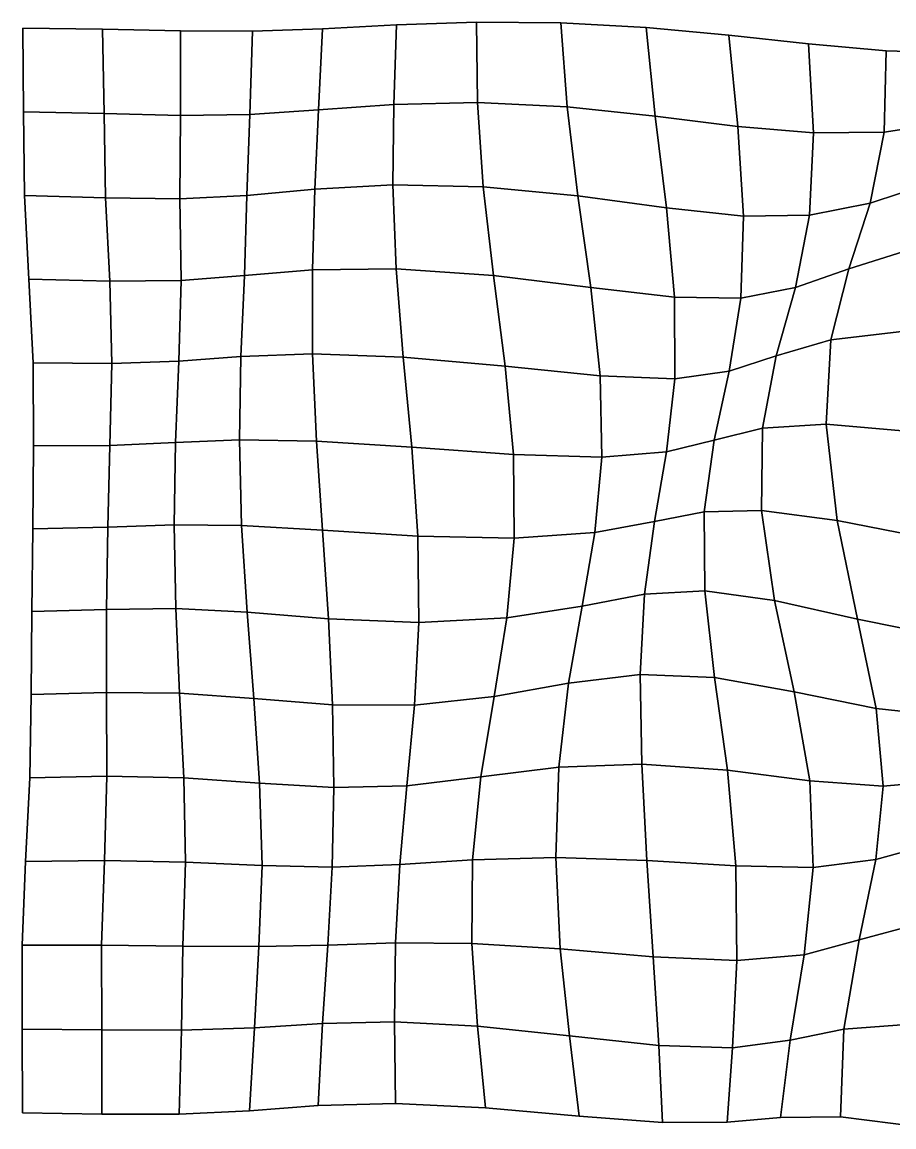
# Model space of a CAD drawing. Extents: x -160 to 224, y -141 to 127.
# Drawn here: x -160.2 to 36.8, y -129.3 to 120.3 of the extents above; entities that cross this region are included whole.
import ezdxf

# ---------------------------------------------------------------- set-up
doc = ezdxf.new("R2010")
doc.units = 0

msp = doc.modelspace()

# ---------------------------------------------------------------- linework, layer by layer
for points in [[(-76.253815, 101.673416, -1.123796), (-57.282852, 102.070381, -0.922886), (-57.544945, 120.259651, -0.833173), (-75.617668, 119.638214, -1.147763)], [(-76.253815, 101.673416, -1.123796), (-75.617668, 119.638214, -1.147763), (-57.544945, 120.259651, -0.833173), (-57.282852, 102.070381, -0.922886)], [(-57.282852, 102.070381, -0.922886), (-37.082424, 101.111557, -0.824967), (-38.467079, 120.10231, -0.561419), (-57.544945, 120.259651, -0.833173)], [(-57.282852, 102.070381, -0.922886), (-57.544945, 120.259651, -0.833173), (-38.467079, 120.10231, -0.561419), (-37.082424, 101.111557, -0.824967)], [(-37.082424, 101.111557, -0.824967), (-17.135078, 99.032272, -1.090483), (-19.229403, 119.040504, -0.626172), (-38.467079, 120.10231, -0.561419)], [(-37.082424, 101.111557, -0.824967), (-38.467079, 120.10231, -0.561419), (-19.229403, 119.040504, -0.626172), (-17.135078, 99.032272, -1.090483)], [(-159.948822, 100.018623, -1.354751), (-141.711792, 99.59716, -1.336747), (-142.058975, 118.690094, -1.365403), (-160.115295, 118.922447, -1.349212)], [(-159.948822, 100.018623, -1.354751), (-160.115295, 118.922447, -1.349212), (-142.058975, 118.690094, -1.365403), (-141.711792, 99.59716, -1.336747)], [(-141.711792, 99.59716, -1.336747), (-124.432312, 99.150887, -1.252839), (-124.443756, 118.256935, -1.337952), (-142.058975, 118.690094, -1.365403)], [(-141.711792, 99.59716, -1.336747), (-142.058975, 118.690094, -1.365403), (-124.443756, 118.256935, -1.337952), (-124.432312, 99.150887, -1.252839)], [(-124.432312, 99.150887, -1.252839), (-108.766258, 99.398476, -1.216551), (-108.158562, 118.181923, -1.327928), (-124.443756, 118.256935, -1.337952)], [(-124.432312, 99.150887, -1.252839), (-124.443756, 118.256935, -1.337952), (-108.158562, 118.181923, -1.327928), (-108.766258, 99.398476, -1.216551)], [(-108.766258, 99.398476, -1.216551), (-93.260056, 100.462852, -1.215723), (-92.364937, 118.739639, -1.304635), (-108.158562, 118.181923, -1.327928)], [(-108.766258, 99.398476, -1.216551), (-108.158562, 118.181923, -1.327928), (-92.364937, 118.739639, -1.304635), (-93.260056, 100.462852, -1.215723)], [(-93.260056, 100.462852, -1.215723), (-76.253815, 101.673416, -1.123796), (-75.617668, 119.638214, -1.147763), (-92.364937, 118.739639, -1.304635)], [(-93.260056, 100.462852, -1.215723), (-92.364937, 118.739639, -1.304635), (-75.617668, 119.638214, -1.147763), (-76.253815, 101.673416, -1.123796)], [(-17.135078, 99.032272, -1.090483), (1.48459, 96.70237, -1.7273), (-0.544819, 117.30349, -1.134264), (-19.229403, 119.040504, -0.626172)], [(-17.135078, 99.032272, -1.090483), (-19.229403, 119.040504, -0.626172), (-0.544819, 117.30349, -1.134264), (1.48459, 96.70237, -1.7273)], [(1.48459, 96.70237, -1.7273), (18.60371, 95.205467, -2.411037), (17.472406, 115.349434, -1.862052), (-0.544819, 117.30349, -1.134264)], [(1.48459, 96.70237, -1.7273), (-0.544819, 117.30349, -1.134264), (17.472406, 115.349434, -1.862052), (18.60371, 95.205467, -2.411037)], [(18.60371, 95.205467, -2.411037), (34.588909, 95.421257, -2.727206), (35.029781, 113.782944, -2.390517), (17.472406, 115.349434, -1.862052)], [(18.60371, 95.205467, -2.411037), (17.472406, 115.349434, -1.862052), (35.029781, 113.782944, -2.390517), (34.588909, 95.421257, -2.727206)], [(34.588909, 95.421257, -2.727206), (49.873089, 97.733345, -2.489213), (52.208847, 113.27108, -2.377986), (35.029781, 113.782944, -2.390517)], [(34.588909, 95.421257, -2.727206), (35.029781, 113.782944, -2.390517), (52.208847, 113.27108, -2.377986), (49.873089, 97.733345, -2.489213)], [(-159.701202, 81.077858, -1.35444), (-141.398102, 80.557182, -1.283874), (-141.711792, 99.59716, -1.336747), (-159.948822, 100.018623, -1.354751)], [(-159.701202, 81.077858, -1.35444), (-159.948822, 100.018623, -1.354751), (-141.711792, 99.59716, -1.336747), (-141.398102, 80.557182, -1.283874)], [(-109.428764, 81.095322, -1.113701), (-94.076431, 82.518967, -1.215538), (-93.260056, 100.462852, -1.215723), (-108.766258, 99.398476, -1.216551)], [(-109.428764, 81.095322, -1.113701), (-108.766258, 99.398476, -1.216551), (-93.260056, 100.462852, -1.215723), (-94.076431, 82.518967, -1.215538)], [(-94.076431, 82.518967, -1.215538), (-76.433044, 83.521515, -1.272131), (-76.253815, 101.673416, -1.123796), (-93.260056, 100.462852, -1.215723)], [(-94.076431, 82.518967, -1.215538), (-93.260056, 100.462852, -1.215723), (-76.253815, 101.673416, -1.123796), (-76.433044, 83.521515, -1.272131)], [(-76.433044, 83.521515, -1.272131), (-56.043797, 83.055939, -1.202974), (-57.282852, 102.070381, -0.922886), (-76.253815, 101.673416, -1.123796)], [(-76.433044, 83.521515, -1.272131), (-76.253815, 101.673416, -1.123796), (-57.282852, 102.070381, -0.922886), (-56.043797, 83.055939, -1.202974)], [(-56.043797, 83.055939, -1.202974), (-34.628712, 80.98468, -1.173746), (-37.082424, 101.111557, -0.824967), (-57.282852, 102.070381, -0.922886)], [(-56.043797, 83.055939, -1.202974), (-57.282852, 102.070381, -0.922886), (-37.082424, 101.111557, -0.824967), (-34.628712, 80.98468, -1.173746)], [(-34.628712, 80.98468, -1.173746), (-14.580123, 78.266922, -1.411198), (-17.135078, 99.032272, -1.090483), (-37.082424, 101.111557, -0.824967)], [(-34.628712, 80.98468, -1.173746), (-37.082424, 101.111557, -0.824967), (-17.135078, 99.032272, -1.090483), (-14.580123, 78.266922, -1.411198)], [(-141.398102, 80.557182, -1.283874), (-124.579765, 80.347672, -1.13906), (-124.432312, 99.150887, -1.252839), (-141.711792, 99.59716, -1.336747)], [(-141.398102, 80.557182, -1.283874), (-141.711792, 99.59716, -1.336747), (-124.432312, 99.150887, -1.252839), (-124.579765, 80.347672, -1.13906)], [(-124.579765, 80.347672, -1.13906), (-109.428764, 81.095322, -1.113701), (-108.766258, 99.398476, -1.216551), (-124.432312, 99.150887, -1.252839)], [(-124.579765, 80.347672, -1.13906), (-124.432312, 99.150887, -1.252839), (-108.766258, 99.398476, -1.216551), (-109.428764, 81.095322, -1.113701)], [(-14.580123, 78.266922, -1.411198), (2.794276, 76.413055, -1.898004), (1.48459, 96.70237, -1.7273), (-17.135078, 99.032272, -1.090483)], [(-14.580123, 78.266922, -1.411198), (-17.135078, 99.032272, -1.090483), (1.48459, 96.70237, -1.7273), (2.794276, 76.413055, -1.898004)], [(31.44031, 79.352211, -2.393485), (45.118233, 83.850769, -2.10063), (49.873089, 97.733345, -2.489213), (34.588909, 95.421257, -2.727206)], [(31.44031, 79.352211, -2.393485), (34.588909, 95.421257, -2.727206), (49.873089, 97.733345, -2.489213), (45.118233, 83.850769, -2.10063)], [(2.794276, 76.413055, -1.898004), (17.749306, 76.656265, -2.327527), (18.60371, 95.205467, -2.411037), (1.48459, 96.70237, -1.7273)], [(2.794276, 76.413055, -1.898004), (1.48459, 96.70237, -1.7273), (18.60371, 95.205467, -2.411037), (17.749306, 76.656265, -2.327527)], [(17.749306, 76.656265, -2.327527), (31.44031, 79.352211, -2.393485), (34.588909, 95.421257, -2.727206), (18.60371, 95.205467, -2.411037)], [(17.749306, 76.656265, -2.327527), (18.60371, 95.205467, -2.411037), (34.588909, 95.421257, -2.727206), (31.44031, 79.352211, -2.393485)], [(-109.972908, 63.014561, -1.039729), (-94.613541, 64.304337, -1.323942), (-94.076431, 82.518967, -1.215538), (-109.428764, 81.095322, -1.113701)], [(-109.972908, 63.014561, -1.039729), (-109.428764, 81.095322, -1.113701), (-94.076431, 82.518967, -1.215538), (-94.613541, 64.304337, -1.323942)], [(-94.613541, 64.304337, -1.323942), (-75.711266, 64.525154, -1.581484), (-76.433044, 83.521515, -1.272131), (-94.076431, 82.518967, -1.215538)], [(-94.613541, 64.304337, -1.323942), (-94.076431, 82.518967, -1.215538), (-76.433044, 83.521515, -1.272131), (-75.711266, 64.525154, -1.581484)], [(-75.711266, 64.525154, -1.581484), (-53.735519, 63.006027, -1.588646), (-56.043797, 83.055939, -1.202974), (-76.433044, 83.521515, -1.272131)], [(-75.711266, 64.525154, -1.581484), (-76.433044, 83.521515, -1.272131), (-56.043797, 83.055939, -1.202974), (-53.735519, 63.006027, -1.588646)], [(-53.735519, 63.006027, -1.588646), (-31.726059, 60.334724, -1.431681), (-34.628712, 80.98468, -1.173746), (-56.043797, 83.055939, -1.202974)], [(-53.735519, 63.006027, -1.588646), (-56.043797, 83.055939, -1.202974), (-34.628712, 80.98468, -1.173746), (-31.726059, 60.334724, -1.431681)], [(26.625618, 64.517197, -1.657508), (40.450817, 68.921661, -1.680308), (45.118233, 83.850769, -2.10063), (31.44031, 79.352211, -2.393485)], [(26.625618, 64.517197, -1.657508), (31.44031, 79.352211, -2.393485), (45.118233, 83.850769, -2.10063), (40.450817, 68.921661, -1.680308)], [(-158.736313, 62.156033, -1.34863), (-140.416275, 61.71487, -1.210499), (-141.398102, 80.557182, -1.283874), (-159.701202, 81.077858, -1.35444)], [(-158.736313, 62.156033, -1.34863), (-159.701202, 81.077858, -1.35444), (-141.398102, 80.557182, -1.283874), (-140.416275, 61.71487, -1.210499)], [(-140.416275, 61.71487, -1.210499), (-124.269608, 61.902573, -1.007881), (-124.579765, 80.347672, -1.13906), (-141.398102, 80.557182, -1.283874)], [(-140.416275, 61.71487, -1.210499), (-141.398102, 80.557182, -1.283874), (-124.579765, 80.347672, -1.13906), (-124.269608, 61.902573, -1.007881)], [(-124.269608, 61.902573, -1.007881), (-109.972908, 63.014561, -1.039729), (-109.428764, 81.095322, -1.113701), (-124.579765, 80.347672, -1.13906)], [(-124.269608, 61.902573, -1.007881), (-124.579765, 80.347672, -1.13906), (-109.428764, 81.095322, -1.113701), (-109.972908, 63.014561, -1.039729)], [(-31.726059, 60.334724, -1.431681), (-12.764868, 58.09425, -1.363834), (-14.580123, 78.266922, -1.411198), (-34.628712, 80.98468, -1.173746)], [(-31.726059, 60.334724, -1.431681), (-34.628712, 80.98468, -1.173746), (-14.580123, 78.266922, -1.411198), (-12.764868, 58.09425, -1.363834)], [(-12.764868, 58.09425, -1.363834), (2.195053, 57.871788, -1.480146), (2.794276, 76.413055, -1.898004), (-14.580123, 78.266922, -1.411198)], [(-12.764868, 58.09425, -1.363834), (-14.580123, 78.266922, -1.411198), (2.794276, 76.413055, -1.898004), (2.195053, 57.871788, -1.480146)], [(14.531668, 60.264832, -1.629021), (26.625618, 64.517197, -1.657508), (31.44031, 79.352211, -2.393485), (17.749306, 76.656265, -2.327527)], [(14.531668, 60.264832, -1.629021), (17.749306, 76.656265, -2.327527), (31.44031, 79.352211, -2.393485), (26.625618, 64.517197, -1.657508)], [(2.195053, 57.871788, -1.480146), (14.531668, 60.264832, -1.629021), (17.749306, 76.656265, -2.327527), (2.794276, 76.413055, -1.898004)], [(2.195053, 57.871788, -1.480146), (2.794276, 76.413055, -1.898004), (17.749306, 76.656265, -2.327527), (14.531668, 60.264832, -1.629021)], [(22.560287, 48.498848, -0.86159), (38.558727, 50.356339, -1.60612), (40.450817, 68.921661, -1.680308), (26.625618, 64.517197, -1.657508)], [(22.560287, 48.498848, -0.86159), (26.625618, 64.517197, -1.657508), (40.450817, 68.921661, -1.680308), (38.558727, 50.356339, -1.60612)], [(-124.786293, 43.643021, -0.867643), (-110.81427, 44.723053, -0.996797), (-109.972908, 63.014561, -1.039729), (-124.269608, 61.902573, -1.007881)], [(-124.786293, 43.643021, -0.867643), (-124.269608, 61.902573, -1.007881), (-109.972908, 63.014561, -1.039729), (-110.81427, 44.723053, -0.996797)], [(-110.81427, 44.723053, -0.996797), (-94.585442, 45.349102, -1.526808), (-94.613541, 64.304337, -1.323942), (-109.972908, 63.014561, -1.039729)], [(-110.81427, 44.723053, -0.996797), (-109.972908, 63.014561, -1.039729), (-94.613541, 64.304337, -1.323942), (-94.585442, 45.349102, -1.526808)], [(-94.585442, 45.349102, -1.526808), (-74.106537, 44.599586, -2.011609), (-75.711266, 64.525154, -1.581484), (-94.613541, 64.304337, -1.323942)], [(-94.585442, 45.349102, -1.526808), (-94.613541, 64.304337, -1.323942), (-75.711266, 64.525154, -1.581484), (-74.106537, 44.599586, -2.011609)], [(-74.106537, 44.599586, -2.011609), (-51.078777, 42.538239, -2.011328), (-53.735519, 63.006027, -1.588646), (-75.711266, 64.525154, -1.581484)], [(-74.106537, 44.599586, -2.011609), (-75.711266, 64.525154, -1.581484), (-53.735519, 63.006027, -1.588646), (-51.078777, 42.538239, -2.011328)], [(-51.078777, 42.538239, -2.011328), (-29.585415, 40.373756, -1.519106), (-31.726059, 60.334724, -1.431681), (-53.735519, 63.006027, -1.588646)], [(-51.078777, 42.538239, -2.011328), (-53.735519, 63.006027, -1.588646), (-31.726059, 60.334724, -1.431681), (-29.585415, 40.373756, -1.519106)], [(10.211496, 44.871197, -0.527208), (22.560287, 48.498848, -0.86159), (26.625618, 64.517197, -1.657508), (14.531668, 60.264832, -1.629021)], [(10.211496, 44.871197, -0.527208), (14.531668, 60.264832, -1.629021), (26.625618, 64.517197, -1.657508), (22.560287, 48.498848, -0.86159)], [(-157.76387, 43.299995, -1.338682), (-139.984161, 43.101448, -1.123232), (-140.416275, 61.71487, -1.210499), (-158.736313, 62.156033, -1.34863)], [(-157.76387, 43.299995, -1.338682), (-158.736313, 62.156033, -1.34863), (-140.416275, 61.71487, -1.210499), (-139.984161, 43.101448, -1.123232)], [(-139.984161, 43.101448, -1.123232), (-124.786293, 43.643021, -0.867643), (-124.269608, 61.902573, -1.007881), (-140.416275, 61.71487, -1.210499)], [(-139.984161, 43.101448, -1.123232), (-140.416275, 61.71487, -1.210499), (-124.269608, 61.902573, -1.007881), (-124.786293, 43.643021, -0.867643)], [(-29.585415, 40.373756, -1.519106), (-12.73952, 39.698742, -0.906083), (-12.764868, 58.09425, -1.363834), (-31.726059, 60.334724, -1.431681)], [(-29.585415, 40.373756, -1.519106), (-31.726059, 60.334724, -1.431681), (-12.764868, 58.09425, -1.363834), (-12.73952, 39.698742, -0.906083)], [(-0.428761, 41.374676, -0.536405), (10.211496, 44.871197, -0.527208), (14.531668, 60.264832, -1.629021), (2.195053, 57.871788, -1.480146)], [(-0.428761, 41.374676, -0.536405), (2.195053, 57.871788, -1.480146), (14.531668, 60.264832, -1.629021), (10.211496, 44.871197, -0.527208)], [(-12.73952, 39.698742, -0.906083), (-0.428761, 41.374676, -0.536405), (2.195053, 57.871788, -1.480146), (-12.764868, 58.09425, -1.363834)], [(-12.73952, 39.698742, -0.906083), (-12.764868, 58.09425, -1.363834), (2.195053, 57.871788, -1.480146), (-0.428761, 41.374676, -0.536405)], [(21.491781, 29.448286, -0.013767), (40.44426, 27.787743, -1.695276), (38.558727, 50.356339, -1.60612), (22.560287, 48.498848, -0.86159)], [(21.491781, 29.448286, -0.013767), (22.560287, 48.498848, -0.86159), (38.558727, 50.356339, -1.60612), (40.44426, 27.787743, -1.695276)], [(7.060346, 28.494389, 0.842938), (21.491781, 29.448286, -0.013767), (22.560287, 48.498848, -0.86159), (10.211496, 44.871197, -0.527208)], [(7.060346, 28.494389, 0.842938), (10.211496, 44.871197, -0.527208), (22.560287, 48.498848, -0.86159), (21.491781, 29.448286, -0.013767)], [(-111.1464, 25.910145, -0.963818), (-93.730568, 25.61441, -1.7752), (-94.585442, 45.349102, -1.526808), (-110.81427, 44.723053, -0.996797)], [(-111.1464, 25.910145, -0.963818), (-110.81427, 44.723053, -0.996797), (-94.585442, 45.349102, -1.526808), (-93.730568, 25.61441, -1.7752)], [(-93.730568, 25.61441, -1.7752), (-72.177544, 24.230471, -2.511335), (-74.106537, 44.599586, -2.011609), (-94.585442, 45.349102, -1.526808)], [(-93.730568, 25.61441, -1.7752), (-94.585442, 45.349102, -1.526808), (-74.106537, 44.599586, -2.011609), (-72.177544, 24.230471, -2.511335)], [(-157.702301, 24.521532, -1.32866), (-140.41275, 24.630737, -1.033271), (-139.984161, 43.101448, -1.123232), (-157.76387, 43.299995, -1.338682)], [(-157.702301, 24.521532, -1.32866), (-157.76387, 43.299995, -1.338682), (-139.984161, 43.101448, -1.123232), (-140.41275, 24.630737, -1.033271)], [(-140.41275, 24.630737, -1.033271), (-125.561295, 25.302654, -0.722775), (-124.786293, 43.643021, -0.867643), (-139.984161, 43.101448, -1.123232)], [(-140.41275, 24.630737, -1.033271), (-139.984161, 43.101448, -1.123232), (-124.786293, 43.643021, -0.867643), (-125.561295, 25.302654, -0.722775)], [(-125.561295, 25.302654, -0.722775), (-111.1464, 25.910145, -0.963818), (-110.81427, 44.723053, -0.996797), (-124.786293, 43.643021, -0.867643)], [(-125.561295, 25.302654, -0.722775), (-124.786293, 43.643021, -0.867643), (-110.81427, 44.723053, -0.996797), (-111.1464, 25.910145, -0.963818)], [(-72.177544, 24.230471, -2.511335), (-49.207748, 22.573069, -2.460936), (-51.078777, 42.538239, -2.011328), (-74.106537, 44.599586, -2.011609)], [(-72.177544, 24.230471, -2.511335), (-74.106537, 44.599586, -2.011609), (-51.078777, 42.538239, -2.011328), (-49.207748, 22.573069, -2.460936)], [(-49.207748, 22.573069, -2.460936), (-29.219345, 21.945513, -1.502099), (-29.585415, 40.373756, -1.519106), (-51.078777, 42.538239, -2.011328)], [(-49.207748, 22.573069, -2.460936), (-51.078777, 42.538239, -2.011328), (-29.585415, 40.373756, -1.519106), (-29.219345, 21.945513, -1.502099)], [(-3.805388, 25.829962, 0.757883), (7.060346, 28.494389, 0.842938), (10.211496, 44.871197, -0.527208), (-0.428761, 41.374676, -0.536405)], [(-3.805388, 25.829962, 0.757883), (-0.428761, 41.374676, -0.536405), (10.211496, 44.871197, -0.527208), (7.060346, 28.494389, 0.842938)], [(-29.219345, 21.945513, -1.502099), (-14.579268, 23.158222, -0.180291), (-12.73952, 39.698742, -0.906083), (-29.585415, 40.373756, -1.519106)], [(-29.219345, 21.945513, -1.502099), (-29.585415, 40.373756, -1.519106), (-12.73952, 39.698742, -0.906083), (-14.579268, 23.158222, -0.180291)], [(-14.579268, 23.158222, -0.180291), (-3.805388, 25.829962, 0.757883), (-0.428761, 41.374676, -0.536405), (-12.73952, 39.698742, -0.906083)], [(-14.579268, 23.158222, -0.180291), (-12.73952, 39.698742, -0.906083), (-0.428761, 41.374676, -0.536405), (-3.805388, 25.829962, 0.757883)], [(-6.059641, 9.640977, 2.1465), (6.880703, 9.932594, 2.458633), (7.060346, 28.494389, 0.842938), (-3.805388, 25.829962, 0.757883)], [(-6.059641, 9.640977, 2.1465), (-3.805388, 25.829962, 0.757883), (7.060346, 28.494389, 0.842938), (6.880703, 9.932594, 2.458633)], [(6.880703, 9.932594, 2.458633), (23.973598, 7.652182, 1.23427), (21.491781, 29.448286, -0.013767), (7.060346, 28.494389, 0.842938)], [(6.880703, 9.932594, 2.458633), (7.060346, 28.494389, 0.842938), (21.491781, 29.448286, -0.013767), (23.973598, 7.652182, 1.23427)], [(23.973598, 7.652182, 1.23427), (44.73354, 3.587161, -1.203125), (40.44426, 27.787743, -1.695276), (21.491781, 29.448286, -0.013767)], [(23.973598, 7.652182, 1.23427), (21.491781, 29.448286, -0.013767), (40.44426, 27.787743, -1.695276), (44.73354, 3.587161, -1.203125)], [(-140.87764, 6.163028, -0.955199), (-125.863754, 6.689159, -0.573235), (-125.561295, 25.302654, -0.722775), (-140.41275, 24.630737, -1.033271)], [(-140.87764, 6.163028, -0.955199), (-140.41275, 24.630737, -1.033271), (-125.561295, 25.302654, -0.722775), (-125.863754, 6.689159, -0.573235)], [(-125.863754, 6.689159, -0.573235), (-110.621941, 6.56369, -0.897299), (-111.1464, 25.910145, -0.963818), (-125.561295, 25.302654, -0.722775)], [(-125.863754, 6.689159, -0.573235), (-125.561295, 25.302654, -0.722775), (-111.1464, 25.910145, -0.963818), (-110.621941, 6.56369, -0.897299)], [(-110.621941, 6.56369, -0.897299), (-92.339119, 5.469931, -1.98702), (-93.730568, 25.61441, -1.7752), (-111.1464, 25.910145, -0.963818)], [(-110.621941, 6.56369, -0.897299), (-111.1464, 25.910145, -0.963818), (-93.730568, 25.61441, -1.7752), (-92.339119, 5.469931, -1.98702)], [(-92.339119, 5.469931, -1.98702), (-70.784653, 4.090373, -3.018721), (-72.177544, 24.230471, -2.511335), (-93.730568, 25.61441, -1.7752)], [(-92.339119, 5.469931, -1.98702), (-93.730568, 25.61441, -1.7752), (-72.177544, 24.230471, -2.511335), (-70.784653, 4.090373, -3.018721)], [(-17.305313, 7.432127, 0.513271), (-6.059641, 9.640977, 2.1465), (-3.805388, 25.829962, 0.757883), (-14.579268, 23.158222, -0.180291)], [(-17.305313, 7.432127, 0.513271), (-14.579268, 23.158222, -0.180291), (-3.805388, 25.829962, 0.757883), (-6.059641, 9.640977, 2.1465)], [(-157.836426, 5.796508, -1.324248), (-140.87764, 6.163028, -0.955199), (-140.41275, 24.630737, -1.033271), (-157.702301, 24.521532, -1.32866)], [(-157.836426, 5.796508, -1.324248), (-157.702301, 24.521532, -1.32866), (-140.41275, 24.630737, -1.033271), (-140.87764, 6.163028, -0.955199)], [(-70.784653, 4.090373, -3.018721), (-49.020119, 3.659447, -2.981062), (-49.207748, 22.573069, -2.460936), (-72.177544, 24.230471, -2.511335)], [(-70.784653, 4.090373, -3.018721), (-72.177544, 24.230471, -2.511335), (-49.207748, 22.573069, -2.460936), (-49.020119, 3.659447, -2.981062)], [(-49.020119, 3.659447, -2.981062), (-30.812492, 4.929854, -1.576776), (-29.219345, 21.945513, -1.502099), (-49.207748, 22.573069, -2.460936)], [(-49.020119, 3.659447, -2.981062), (-49.207748, 22.573069, -2.460936), (-29.219345, 21.945513, -1.502099), (-30.812492, 4.929854, -1.576776)], [(-30.812492, 4.929854, -1.576776), (-17.305313, 7.432127, 0.513271), (-14.579268, 23.158222, -0.180291), (-29.219345, 21.945513, -1.502099)], [(-30.812492, 4.929854, -1.576776), (-29.219345, 21.945513, -1.502099), (-14.579268, 23.158222, -0.180291), (-17.305313, 7.432127, 0.513271)], [(-19.57283, -8.942755, 0.75556), (-5.958389, -8.211608, 3.241925), (-6.059641, 9.640977, 2.1465), (-17.305313, 7.432127, 0.513271)], [(-19.57283, -8.942755, 0.75556), (-17.305313, 7.432127, 0.513271), (-6.059641, 9.640977, 2.1465), (-5.958389, -8.211608, 3.241925)], [(-5.958389, -8.211608, 3.241925), (9.830548, -10.39047, 4.21207), (6.880703, 9.932594, 2.458633), (-6.059641, 9.640977, 2.1465)], [(-5.958389, -8.211608, 3.241925), (-6.059641, 9.640977, 2.1465), (6.880703, 9.932594, 2.458633), (9.830548, -10.39047, 4.21207)], [(9.830548, -10.39047, 4.21207), (28.569433, -14.603255, 3.224831), (23.973598, 7.652182, 1.23427), (6.880703, 9.932594, 2.458633)], [(9.830548, -10.39047, 4.21207), (6.880703, 9.932594, 2.458633), (23.973598, 7.652182, 1.23427), (28.569433, -14.603255, 3.224831)], [(28.569433, -14.603255, 3.224831), (48.74493, -18.681395, 0.664661), (44.73354, 3.587161, -1.203125), (23.973598, 7.652182, 1.23427)], [(28.569433, -14.603255, 3.224831), (23.973598, 7.652182, 1.23427), (44.73354, 3.587161, -1.203125), (48.74493, -18.681395, 0.664661)], [(-158.026047, -12.919339, -1.331955), (-141.158951, -12.421047, -0.908021), (-140.87764, 6.163028, -0.955199), (-157.836426, 5.796508, -1.324248)], [(-158.026047, -12.919339, -1.331955), (-157.836426, 5.796508, -1.324248), (-140.87764, 6.163028, -0.955199), (-141.158951, -12.421047, -0.908021)], [(-141.158951, -12.421047, -0.908021), (-125.536308, -12.225936, -0.422421), (-125.863754, 6.689159, -0.573235), (-140.87764, 6.163028, -0.955199)], [(-141.158951, -12.421047, -0.908021), (-140.87764, 6.163028, -0.955199), (-125.863754, 6.689159, -0.573235), (-125.536308, -12.225936, -0.422421)], [(-125.536308, -12.225936, -0.422421), (-109.407249, -13.051679, -0.745005), (-110.621941, 6.56369, -0.897299), (-125.863754, 6.689159, -0.573235)], [(-125.536308, -12.225936, -0.422421), (-125.863754, 6.689159, -0.573235), (-110.621941, 6.56369, -0.897299), (-109.407249, -13.051679, -0.745005)], [(-109.407249, -13.051679, -0.745005), (-90.973373, -14.547404, -2.053792), (-92.339119, 5.469931, -1.98702), (-110.621941, 6.56369, -0.897299)], [(-109.407249, -13.051679, -0.745005), (-110.621941, 6.56369, -0.897299), (-92.339119, 5.469931, -1.98702), (-90.973373, -14.547404, -2.053792)], [(-90.973373, -14.547404, -2.053792), (-70.574059, -15.372483, -3.442342), (-70.784653, 4.090373, -3.018721), (-92.339119, 5.469931, -1.98702)], [(-90.973373, -14.547404, -2.053792), (-92.339119, 5.469931, -1.98702), (-70.784653, 4.090373, -3.018721), (-70.574059, -15.372483, -3.442342)], [(-33.688278, -11.660317, -2.000858), (-19.57283, -8.942755, 0.75556), (-17.305313, 7.432127, 0.513271), (-30.812492, 4.929854, -1.576776)], [(-33.688278, -11.660317, -2.000858), (-30.812492, 4.929854, -1.576776), (-17.305313, 7.432127, 0.513271), (-19.57283, -8.942755, 0.75556)], [(-70.574059, -15.372483, -3.442342), (-50.690811, -14.351749, -3.616357), (-49.020119, 3.659447, -2.981062), (-70.784653, 4.090373, -3.018721)], [(-70.574059, -15.372483, -3.442342), (-70.784653, 4.090373, -3.018721), (-49.020119, 3.659447, -2.981062), (-50.690811, -14.351749, -3.616357)], [(-50.690811, -14.351749, -3.616357), (-33.688278, -11.660317, -2.000858), (-30.812492, 4.929854, -1.576776), (-49.020119, 3.659447, -2.981062)], [(-50.690811, -14.351749, -3.616357), (-49.020119, 3.659447, -2.981062), (-30.812492, 4.929854, -1.576776), (-33.688278, -11.660317, -2.000858)], [(-36.734486, -29.067144, -2.951709), (-20.52557, -27.091848, 0.112635), (-19.57283, -8.942755, 0.75556), (-33.688278, -11.660317, -2.000858)], [(-36.734486, -29.067144, -2.951709), (-33.688278, -11.660317, -2.000858), (-19.57283, -8.942755, 0.75556), (-20.52557, -27.091848, 0.112635)], [(-20.52557, -27.091848, 0.112635), (-3.725103, -27.82888, 3.467853), (-5.958389, -8.211608, 3.241925), (-19.57283, -8.942755, 0.75556)], [(-20.52557, -27.091848, 0.112635), (-19.57283, -8.942755, 0.75556), (-5.958389, -8.211608, 3.241925), (-3.725103, -27.82888, 3.467853)], [(-3.725103, -27.82888, 3.467853), (14.278089, -31.070528, 5.59549), (9.830548, -10.39047, 4.21207), (-5.958389, -8.211608, 3.241925)], [(-3.725103, -27.82888, 3.467853), (-5.958389, -8.211608, 3.241925), (9.830548, -10.39047, 4.21207), (14.278089, -31.070528, 5.59549)], [(-158.220261, -31.669792, -1.357545), (-141.184402, -31.178421, -0.915098), (-141.158951, -12.421047, -0.908021), (-158.026047, -12.919339, -1.331955)], [(-158.220261, -31.669792, -1.357545), (-158.026047, -12.919339, -1.331955), (-141.158951, -12.421047, -0.908021), (-141.184402, -31.178421, -0.915098)], [(-141.184402, -31.178421, -0.915098), (-124.696419, -31.327709, -0.289137), (-125.536308, -12.225936, -0.422421), (-141.158951, -12.421047, -0.908021)], [(-141.184402, -31.178421, -0.915098), (-141.158951, -12.421047, -0.908021), (-125.536308, -12.225936, -0.422421), (-124.696419, -31.327709, -0.289137)], [(-124.696419, -31.327709, -0.289137), (-107.900475, -32.556198, -0.471979), (-109.407249, -13.051679, -0.745005), (-125.536308, -12.225936, -0.422421)], [(-124.696419, -31.327709, -0.289137), (-125.536308, -12.225936, -0.422421), (-109.407249, -13.051679, -0.745005), (-107.900475, -32.556198, -0.471979)], [(-53.580536, -32.115696, -4.318963), (-36.734486, -29.067144, -2.951709), (-33.688278, -11.660317, -2.000858), (-50.690811, -14.351749, -3.616357)], [(-53.580536, -32.115696, -4.318963), (-50.690811, -14.351749, -3.616357), (-33.688278, -11.660317, -2.000858), (-36.734486, -29.067144, -2.951709)], [(14.278089, -31.070528, 5.59549), (32.763248, -34.821747, 5.71045), (28.569433, -14.603255, 3.224831), (9.830548, -10.39047, 4.21207)], [(14.278089, -31.070528, 5.59549), (9.830548, -10.39047, 4.21207), (28.569433, -14.603255, 3.224831), (32.763248, -34.821747, 5.71045)], [(-107.900475, -32.556198, -0.471979), (-90.081848, -33.993389, -1.860725), (-90.973373, -14.547404, -2.053792), (-109.407249, -13.051679, -0.745005)], [(-107.900475, -32.556198, -0.471979), (-109.407249, -13.051679, -0.745005), (-90.973373, -14.547404, -2.053792), (-90.081848, -33.993389, -1.860725)], [(-90.081848, -33.993389, -1.860725), (-71.595993, -34.09111, -3.637842), (-70.574059, -15.372483, -3.442342), (-90.973373, -14.547404, -2.053792)], [(-90.081848, -33.993389, -1.860725), (-90.973373, -14.547404, -2.053792), (-70.574059, -15.372483, -3.442342), (-71.595993, -34.09111, -3.637842)], [(-71.595993, -34.09111, -3.637842), (-53.580536, -32.115696, -4.318963), (-50.690811, -14.351749, -3.616357), (-70.574059, -15.372483, -3.442342)], [(-71.595993, -34.09111, -3.637842), (-70.574059, -15.372483, -3.442342), (-50.690811, -14.351749, -3.616357), (-53.580536, -32.115696, -4.318963)], [(32.763248, -34.821747, 5.71045), (50.295044, -36.667183, 3.997056), (48.74493, -18.681395, 0.664661), (28.569433, -14.603255, 3.224831)], [(32.763248, -34.821747, 5.71045), (28.569433, -14.603255, 3.224831), (48.74493, -18.681395, 0.664661), (50.295044, -36.667183, 3.997056)], [(-38.913715, -48.058544, -4.33269), (-20.157223, -47.351589, -1.615984), (-20.52557, -27.091848, 0.112635), (-36.734486, -29.067144, -2.951709)], [(-38.913715, -48.058544, -4.33269), (-36.734486, -29.067144, -2.951709), (-20.52557, -27.091848, 0.112635), (-20.157223, -47.351589, -1.615984)], [(-20.157223, -47.351589, -1.615984), (-0.824414, -48.763527, 2.24091), (-3.725103, -27.82888, 3.467853), (-20.52557, -27.091848, 0.112635)], [(-20.157223, -47.351589, -1.615984), (-20.52557, -27.091848, 0.112635), (-3.725103, -27.82888, 3.467853), (-0.824414, -48.763527, 2.24091)], [(-56.53746, -50.273834, -4.864688), (-38.913715, -48.058544, -4.33269), (-36.734486, -29.067144, -2.951709), (-53.580536, -32.115696, -4.318963)], [(-56.53746, -50.273834, -4.864688), (-53.580536, -32.115696, -4.318963), (-36.734486, -29.067144, -2.951709), (-38.913715, -48.058544, -4.33269)], [(-0.824414, -48.763527, 2.24091), (17.773815, -51.12719, 5.679943), (14.278089, -31.070528, 5.59549), (-3.725103, -27.82888, 3.467853)], [(-0.824414, -48.763527, 2.24091), (-3.725103, -27.82888, 3.467853), (14.278089, -31.070528, 5.59549), (17.773815, -51.12719, 5.679943)], [(-158.49646, -50.482368, -1.403186), (-141.072113, -50.104797, -1.000558), (-141.184402, -31.178421, -0.915098), (-158.220261, -31.669792, -1.357545)], [(-158.49646, -50.482368, -1.403186), (-158.220261, -31.669792, -1.357545), (-141.184402, -31.178421, -0.915098), (-141.072113, -50.104797, -1.000558)], [(-141.072113, -50.104797, -1.000558), (-123.694275, -50.455463, -0.2183), (-124.696419, -31.327709, -0.289137), (-141.184402, -31.178421, -0.915098)], [(-141.072113, -50.104797, -1.000558), (-141.184402, -31.178421, -0.915098), (-124.696419, -31.327709, -0.289137), (-123.694275, -50.455463, -0.2183)], [(-123.694275, -50.455463, -0.2183), (-106.570076, -51.651276, -0.096402), (-107.900475, -32.556198, -0.471979), (-124.696419, -31.327709, -0.289137)], [(-123.694275, -50.455463, -0.2183), (-124.696419, -31.327709, -0.289137), (-107.900475, -32.556198, -0.471979), (-106.570076, -51.651276, -0.096402)], [(-73.298439, -52.252586, -3.416515), (-56.53746, -50.273834, -4.864688), (-53.580536, -32.115696, -4.318963), (-71.595993, -34.09111, -3.637842)], [(-73.298439, -52.252586, -3.416515), (-71.595993, -34.09111, -3.637842), (-53.580536, -32.115696, -4.318963), (-56.53746, -50.273834, -4.864688)], [(17.773815, -51.12719, 5.679943), (34.372108, -52.351868, 7.545616), (32.763248, -34.821747, 5.71045), (14.278089, -31.070528, 5.59549)], [(17.773815, -51.12719, 5.679943), (14.278089, -31.070528, 5.59549), (32.763248, -34.821747, 5.71045), (34.372108, -52.351868, 7.545616)], [(-106.570076, -51.651276, -0.096402), (-89.81768, -52.665478, -1.332596), (-90.081848, -33.993389, -1.860725), (-107.900475, -32.556198, -0.471979)], [(-106.570076, -51.651276, -0.096402), (-107.900475, -32.556198, -0.471979), (-90.081848, -33.993389, -1.860725), (-89.81768, -52.665478, -1.332596)], [(-89.81768, -52.665478, -1.332596), (-73.298439, -52.252586, -3.416515), (-71.595993, -34.09111, -3.637842), (-90.081848, -33.993389, -1.860725)], [(-89.81768, -52.665478, -1.332596), (-90.081848, -33.993389, -1.860725), (-71.595993, -34.09111, -3.637842), (-73.298439, -52.252586, -3.416515)], [(34.372108, -52.351868, 7.545616), (48.771362, -51.062263, 7.558769), (50.295044, -36.667183, 3.997056), (32.763248, -34.821747, 5.71045)], [(34.372108, -52.351868, 7.545616), (32.763248, -34.821747, 5.71045), (50.295044, -36.667183, 3.997056), (48.771362, -51.062263, 7.558769)], [(-39.581184, -68.446831, -5.648339), (-19.012646, -69.112221, -4.084637), (-20.157223, -47.351589, -1.615984), (-38.913715, -48.058544, -4.33269)], [(-39.581184, -68.446831, -5.648339), (-38.913715, -48.058544, -4.33269), (-20.157223, -47.351589, -1.615984), (-19.012646, -69.112221, -4.084637)], [(-19.012646, -69.112221, -4.084637), (1.097248, -70.385178, -0.551798), (-0.824414, -48.763527, 2.24091), (-20.157223, -47.351589, -1.615984)], [(-19.012646, -69.112221, -4.084637), (-20.157223, -47.351589, -1.615984), (-0.824414, -48.763527, 2.24091), (1.097248, -70.385178, -0.551798)], [(-58.415966, -68.989838, -4.870928), (-39.581184, -68.446831, -5.648339), (-38.913715, -48.058544, -4.33269), (-56.53746, -50.273834, -4.864688)], [(-58.415966, -68.989838, -4.870928), (-56.53746, -50.273834, -4.864688), (-38.913715, -48.058544, -4.33269), (-39.581184, -68.446831, -5.648339)], [(1.097248, -70.385178, -0.551798), (18.523798, -70.725395, 3.669194), (17.773815, -51.12719, 5.679943), (-0.824414, -48.763527, 2.24091)], [(1.097248, -70.385178, -0.551798), (-0.824414, -48.763527, 2.24091), (17.773815, -51.12719, 5.679943), (18.523798, -70.725395, 3.669194)], [(-159.492203, -69.360893, -1.463679), (-141.592926, -69.160316, -1.179201), (-141.072113, -50.104797, -1.000558), (-158.49646, -50.482368, -1.403186)], [(-159.492203, -69.360893, -1.463679), (-158.49646, -50.482368, -1.403186), (-141.072113, -50.104797, -1.000558), (-141.592926, -69.160316, -1.179201)], [(-141.592926, -69.160316, -1.179201), (-123.351563, -69.508064, -0.27883), (-123.694275, -50.455463, -0.2183), (-141.072113, -50.104797, -1.000558)], [(-141.592926, -69.160316, -1.179201), (-141.072113, -50.104797, -1.000558), (-123.694275, -50.455463, -0.2183), (-123.351563, -69.508064, -0.27883)], [(-123.351563, -69.508064, -0.27883), (-106.014084, -70.262077, 0.280884), (-106.570076, -51.651276, -0.096402), (-123.694275, -50.455463, -0.2183)], [(-123.351563, -69.508064, -0.27883), (-123.694275, -50.455463, -0.2183), (-106.570076, -51.651276, -0.096402), (-106.014084, -70.262077, 0.280884)], [(-106.014084, -70.262077, 0.280884), (-90.160019, -70.638145, -0.503466), (-89.81768, -52.665478, -1.332596), (-106.570076, -51.651276, -0.096402)], [(-106.014084, -70.262077, 0.280884), (-106.570076, -51.651276, -0.096402), (-89.81768, -52.665478, -1.332596), (-90.160019, -70.638145, -0.503466)], [(-90.160019, -70.638145, -0.503466), (-74.889038, -70.08049, -2.62462), (-73.298439, -52.252586, -3.416515), (-89.81768, -52.665478, -1.332596)], [(-90.160019, -70.638145, -0.503466), (-89.81768, -52.665478, -1.332596), (-73.298439, -52.252586, -3.416515), (-74.889038, -70.08049, -2.62462)], [(-74.889038, -70.08049, -2.62462), (-58.415966, -68.989838, -4.870928), (-56.53746, -50.273834, -4.864688), (-73.298439, -52.252586, -3.416515)], [(-74.889038, -70.08049, -2.62462), (-73.298439, -52.252586, -3.416515), (-56.53746, -50.273834, -4.864688), (-58.415966, -68.989838, -4.870928)], [(18.523798, -70.725395, 3.669194), (32.699562, -68.956444, 7.187839), (34.372108, -52.351868, 7.545616), (17.773815, -51.12719, 5.679943)], [(18.523798, -70.725395, 3.669194), (17.773815, -51.12719, 5.679943), (34.372108, -52.351868, 7.545616), (32.699562, -68.956444, 7.187839)], [(32.699562, -68.956444, 7.187839), (45.254681, -65.425323, 9.167128), (48.771362, -51.062263, 7.558769), (34.372108, -52.351868, 7.545616)], [(32.699562, -68.956444, 7.187839), (34.372108, -52.351868, 7.545616), (48.771362, -51.062263, 7.558769), (45.254681, -65.425323, 9.167128)], [(28.927898, -87.098923, 3.94154), (41.808872, -83.573242, 7.235119), (45.254681, -65.425323, 9.167128), (32.699562, -68.956444, 7.187839)], [(28.927898, -87.098923, 3.94154), (32.699562, -68.956444, 7.187839), (45.254681, -65.425323, 9.167128), (41.808872, -83.573242, 7.235119)], [(-160.240692, -88.28569, -1.524217), (-142.262634, -88.290321, -1.440403), (-141.592926, -69.160316, -1.179201), (-159.492203, -69.360893, -1.463679)], [(-160.240692, -88.28569, -1.524217), (-159.492203, -69.360893, -1.463679), (-141.592926, -69.160316, -1.179201), (-142.262634, -88.290321, -1.440403)], [(-142.262634, -88.290321, -1.440403), (-123.925957, -88.490189, -0.537226), (-123.351563, -69.508064, -0.27883), (-141.592926, -69.160316, -1.179201)], [(-142.262634, -88.290321, -1.440403), (-141.592926, -69.160316, -1.179201), (-123.351563, -69.508064, -0.27883), (-123.925957, -88.490189, -0.537226)], [(-123.925957, -88.490189, -0.537226), (-106.71785, -88.573639, 0.482385), (-106.014084, -70.262077, 0.280884), (-123.351563, -69.508064, -0.27883)], [(-123.925957, -88.490189, -0.537226), (-123.351563, -69.508064, -0.27883), (-106.014084, -70.262077, 0.280884), (-106.71785, -88.573639, 0.482385)], [(-75.851288, -87.761841, -1.288728), (-58.609917, -87.895378, -3.98754), (-58.415966, -68.989838, -4.870928), (-74.889038, -70.08049, -2.62462)], [(-75.851288, -87.761841, -1.288728), (-74.889038, -70.08049, -2.62462), (-58.415966, -68.989838, -4.870928), (-58.609917, -87.895378, -3.98754)], [(-58.609917, -87.895378, -3.98754), (-38.619617, -89.130371, -6.128402), (-39.581184, -68.446831, -5.648339), (-58.415966, -68.989838, -4.870928)], [(-58.609917, -87.895378, -3.98754), (-58.415966, -68.989838, -4.870928), (-39.581184, -68.446831, -5.648339), (-38.619617, -89.130371, -6.128402)], [(-38.619617, -89.130371, -6.128402), (-17.638052, -90.906487, -6.305923), (-19.012646, -69.112221, -4.084637), (-39.581184, -68.446831, -5.648339)], [(-38.619617, -89.130371, -6.128402), (-39.581184, -68.446831, -5.648339), (-19.012646, -69.112221, -4.084637), (-17.638052, -90.906487, -6.305923)], [(-17.638052, -90.906487, -6.305923), (1.318234, -91.753372, -4.105525), (1.097248, -70.385178, -0.551798), (-19.012646, -69.112221, -4.084637)], [(-17.638052, -90.906487, -6.305923), (-19.012646, -69.112221, -4.084637), (1.097248, -70.385178, -0.551798), (1.318234, -91.753372, -4.105525)], [(16.488726, -90.422287, -0.245667), (28.927898, -87.098923, 3.94154), (32.699562, -68.956444, 7.187839), (18.523798, -70.725395, 3.669194)], [(16.488726, -90.422287, -0.245667), (18.523798, -70.725395, 3.669194), (32.699562, -68.956444, 7.187839), (28.927898, -87.098923, 3.94154)], [(-106.71785, -88.573639, 0.482385), (-91.140442, -88.243179, 0.424197), (-90.160019, -70.638145, -0.503466), (-106.014084, -70.262077, 0.280884)], [(-106.71785, -88.573639, 0.482385), (-106.014084, -70.262077, 0.280884), (-90.160019, -70.638145, -0.503466), (-91.140442, -88.243179, 0.424197)], [(-91.140442, -88.243179, 0.424197), (-75.851288, -87.761841, -1.288728), (-74.889038, -70.08049, -2.62462), (-90.160019, -70.638145, -0.503466)], [(-91.140442, -88.243179, 0.424197), (-90.160019, -70.638145, -0.503466), (-74.889038, -70.08049, -2.62462), (-75.851288, -87.761841, -1.288728)], [(1.318234, -91.753372, -4.105525), (16.488726, -90.422287, -0.245667), (18.523798, -70.725395, 3.669194), (1.097248, -70.385178, -0.551798)], [(1.318234, -91.753372, -4.105525), (1.097248, -70.385178, -0.551798), (18.523798, -70.725395, 3.669194), (16.488726, -90.422287, -0.245667)], [(25.500694, -107.249626, -1.06335), (40.523922, -106.1231, 2.294345), (41.808872, -83.573242, 7.235119), (28.927898, -87.098923, 3.94154)], [(25.500694, -107.249626, -1.06335), (28.927898, -87.098923, 3.94154), (41.808872, -83.573242, 7.235119), (40.523922, -106.1231, 2.294345)], [(13.335374, -109.766174, -4.510478), (25.500694, -107.249626, -1.06335), (28.927898, -87.098923, 3.94154), (16.488726, -90.422287, -0.245667)], [(13.335374, -109.766174, -4.510478), (16.488726, -90.422287, -0.245667), (28.927898, -87.098923, 3.94154), (25.500694, -107.249626, -1.06335)], [(-160.248474, -107.220169, -1.562575), (-142.224258, -107.427238, -1.735175), (-142.262634, -88.290321, -1.440403), (-160.240692, -88.28569, -1.524217)], [(-160.248474, -107.220169, -1.562575), (-160.240692, -88.28569, -1.524217), (-142.262634, -88.290321, -1.440403), (-142.224258, -107.427238, -1.735175)], [(-142.224258, -107.427238, -1.735175), (-124.2342, -107.471893, -1.011568), (-123.925957, -88.490189, -0.537226), (-142.262634, -88.290321, -1.440403)], [(-142.224258, -107.427238, -1.735175), (-142.262634, -88.290321, -1.440403), (-123.925957, -88.490189, -0.537226), (-124.2342, -107.471893, -1.011568)], [(-124.2342, -107.471893, -1.011568), (-107.718781, -106.939438, 0.316353), (-106.71785, -88.573639, 0.482385), (-123.925957, -88.490189, -0.537226)], [(-124.2342, -107.471893, -1.011568), (-123.925957, -88.490189, -0.537226), (-106.71785, -88.573639, 0.482385), (-107.718781, -106.939438, 0.316353)], [(-107.718781, -106.939438, 0.316353), (-92.344162, -106.007156, 1.092847), (-91.140442, -88.243179, 0.424197), (-106.71785, -88.573639, 0.482385)], [(-107.718781, -106.939438, 0.316353), (-106.71785, -88.573639, 0.482385), (-91.140442, -88.243179, 0.424197), (-92.344162, -106.007156, 1.092847)], [(-92.344162, -106.007156, 1.092847), (-76.111374, -105.575432, 0.260188), (-75.851288, -87.761841, -1.288728), (-91.140442, -88.243179, 0.424197)], [(-92.344162, -106.007156, 1.092847), (-91.140442, -88.243179, 0.424197), (-75.851288, -87.761841, -1.288728), (-76.111374, -105.575432, 0.260188)], [(-76.111374, -105.575432, 0.260188), (-57.347858, -106.537308, -2.20584), (-58.609917, -87.895378, -3.98754), (-75.851288, -87.761841, -1.288728)], [(-76.111374, -105.575432, 0.260188), (-75.851288, -87.761841, -1.288728), (-58.609917, -87.895378, -3.98754), (-57.347858, -106.537308, -2.20584)], [(-57.347858, -106.537308, -2.20584), (-36.51482, -108.78141, -5.167716), (-38.619617, -89.130371, -6.128402), (-58.609917, -87.895378, -3.98754)], [(-57.347858, -106.537308, -2.20584), (-58.609917, -87.895378, -3.98754), (-38.619617, -89.130371, -6.128402), (-36.51482, -108.78141, -5.167716)], [(-36.51482, -108.78141, -5.167716), (-16.358587, -110.958527, -7.051466), (-17.638052, -90.906487, -6.305923), (-38.619617, -89.130371, -6.128402)], [(-36.51482, -108.78141, -5.167716), (-38.619617, -89.130371, -6.128402), (-17.638052, -90.906487, -6.305923), (-16.358587, -110.958527, -7.051466)], [(-16.358587, -110.958527, -7.051466), (0.327608, -111.441971, -6.820504), (1.318234, -91.753372, -4.105525), (-17.638052, -90.906487, -6.305923)], [(-16.358587, -110.958527, -7.051466), (-17.638052, -90.906487, -6.305923), (1.318234, -91.753372, -4.105525), (0.327608, -111.441971, -6.820504)], [(0.327608, -111.441971, -6.820504), (13.335374, -109.766174, -4.510478), (16.488726, -90.422287, -0.245667), (1.318234, -91.753372, -4.105525)], [(0.327608, -111.441971, -6.820504), (1.318234, -91.753372, -4.105525), (16.488726, -90.422287, -0.245667), (13.335374, -109.766174, -4.510478)], [(-160.149811, -126.120964, -1.554365), (-142.199295, -126.47892, -1.973757), (-142.224258, -107.427238, -1.735175), (-160.248474, -107.220169, -1.562575)], [(-160.149811, -126.120964, -1.554365), (-160.248474, -107.220169, -1.562575), (-142.224258, -107.427238, -1.735175), (-142.199295, -126.47892, -1.973757)], [(-124.764061, -126.478699, -1.620214), (-108.843552, -125.666832, -0.305336), (-107.718781, -106.939438, 0.316353), (-124.2342, -107.471893, -1.011568)], [(-124.764061, -126.478699, -1.620214), (-124.2342, -107.471893, -1.011568), (-107.718781, -106.939438, 0.316353), (-108.843552, -125.666832, -0.305336)], [(-108.843552, -125.666832, -0.305336), (-93.327339, -124.475494, 1.126275), (-92.344162, -106.007156, 1.092847), (-107.718781, -106.939438, 0.316353)], [(-108.843552, -125.666832, -0.305336), (-107.718781, -106.939438, 0.316353), (-92.344162, -106.007156, 1.092847), (-93.327339, -124.475494, 1.126275)], [(-93.327339, -124.475494, 1.126275), (-75.852814, -124.009308, 1.423829), (-76.111374, -105.575432, 0.260188), (-92.344162, -106.007156, 1.092847)], [(-93.327339, -124.475494, 1.126275), (-92.344162, -106.007156, 1.092847), (-76.111374, -105.575432, 0.260188), (-75.852814, -124.009308, 1.423829)], [(-75.852814, -124.009308, 1.423829), (-55.538567, -124.990204, -0.063636), (-57.347858, -106.537308, -2.20584), (-76.111374, -105.575432, 0.260188)], [(-75.852814, -124.009308, 1.423829), (-76.111374, -105.575432, 0.260188), (-57.347858, -106.537308, -2.20584), (-55.538567, -124.990204, -0.063636)], [(-55.538567, -124.990204, -0.063636), (-34.326878, -126.903893, -2.8557), (-36.51482, -108.78141, -5.167716), (-57.347858, -106.537308, -2.20584)], [(-55.538567, -124.990204, -0.063636), (-57.347858, -106.537308, -2.20584), (-36.51482, -108.78141, -5.167716), (-34.326878, -126.903893, -2.8557)], [(11.174, -127.18483, -6.975904), (24.699255, -127.026657, -5.311425), (25.500694, -107.249626, -1.06335), (13.335374, -109.766174, -4.510478)], [(11.174, -127.18483, -6.975904), (13.335374, -109.766174, -4.510478), (25.500694, -107.249626, -1.06335), (24.699255, -127.026657, -5.311425)], [(24.699255, -127.026657, -5.311425), (42.564808, -129.331924, -3.05062), (40.523922, -106.1231, 2.294345), (25.500694, -107.249626, -1.06335)], [(24.699255, -127.026657, -5.311425), (25.500694, -107.249626, -1.06335), (40.523922, -106.1231, 2.294345), (42.564808, -129.331924, -3.05062)], [(-142.199295, -126.47892, -1.973757), (-124.764061, -126.478699, -1.620214), (-124.2342, -107.471893, -1.011568), (-142.224258, -107.427238, -1.735175)], [(-142.199295, -126.47892, -1.973757), (-142.224258, -107.427238, -1.735175), (-124.2342, -107.471893, -1.011568), (-124.764061, -126.478699, -1.620214)], [(-34.326878, -126.903893, -2.8557), (-15.539685, -128.319519, -5.658983), (-16.358587, -110.958527, -7.051466), (-36.51482, -108.78141, -5.167716)], [(-34.326878, -126.903893, -2.8557), (-36.51482, -108.78141, -5.167716), (-16.358587, -110.958527, -7.051466), (-15.539685, -128.319519, -5.658983)], [(-0.92973, -128.230927, -7.208203), (11.174, -127.18483, -6.975904), (13.335374, -109.766174, -4.510478), (0.327608, -111.441971, -6.820504)], [(-0.92973, -128.230927, -7.208203), (0.327608, -111.441971, -6.820504), (13.335374, -109.766174, -4.510478), (11.174, -127.18483, -6.975904)], [(-15.539685, -128.319519, -5.658983), (-0.92973, -128.230927, -7.208203), (0.327608, -111.441971, -6.820504), (-16.358587, -110.958527, -7.051466)], [(-15.539685, -128.319519, -5.658983), (-16.358587, -110.958527, -7.051466), (0.327608, -111.441971, -6.820504), (-0.92973, -128.230927, -7.208203)]]:
    msp.add_3dface(points)

doc.saveas('drawing.dxf')
